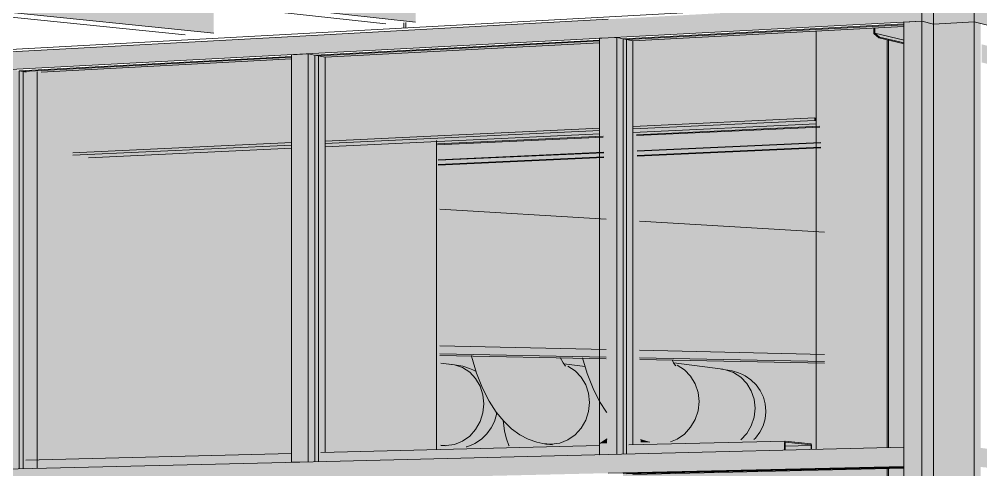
# Model space of a CAD drawing. Header units: inches. Extents: x 30681 to 92461, y -36095 to 66.
# Drawn here: x 30681.908 to 30682.0549, y 60.0517 to 60.1205 of the extents above; entities that cross this region are included whole.
import ezdxf

# ---------------------------------------------------------------- set-up
doc = ezdxf.new("R2010")
doc.units = ezdxf.units.IN
doc.header["$MEASUREMENT"] = 0
for name, color, linetype, lineweight in [('A-GLAZ-CURT', 52, 'Continuous', 9), ('A-GLAZ-CWMG', 51, 'Continuous', 9), ('A-WALL-PATT', 111, 'Continuous', 13), ('I-WALL', 2, 'Continuous', 13), ('L-SITE-WALL', 31, 'Continuous', 13), ('M-HVAC-DUCT', 70, 'Continuous', 9), ('S-BEAM', 12, 'Continuous', 9), ('S-COLS', 52, 'Continuous', 9)]:
    doc.layers.add(name, color=color, linetype=linetype, lineweight=lineweight)

# ---------------------------------------------------------------- blocks, each defined once
blk = doc.blocks.new('FP_3-Entrance - Clinic')
at = {"layer": 'A-WALL-PATT', "lineweight": 9}
for p, q in [((30681.96672, 60.1192), (30681.96672, 60.12)), ((30681.96704, 60.11922), (30681.96704, 60.12001))]:
    blk.add_line(p, q, dxfattribs=at)

msp = doc.modelspace()

# ---------------------------------------------------------------- hatches: boundary and pattern name
at = {"layer": 'A-GLAZ-CURT', "transparency": 33554458}
for points in [[(30682.00022, 60.0541), (30682.0431, 60.05515), (30682.0431, 60.11982), (30682.00022, 60.11755), (30682.00022, 60.05516)], [(30681.95311, 60.05295), (30681.99662, 60.05401), (30681.99662, 60.11736), (30681.95311, 60.11505), (30681.95311, 60.05406)], [(30681.90795, 60.05185), (30681.94955, 60.0529), (30681.94955, 60.11486), (30681.90795, 60.11265), (30681.90795, 60.052)], [(30682.0431, 59.91601), (30682.0431, 60.05213), (30682.00022, 60.05114), (30682.00022, 59.91761), (30682.03122, 59.91646)]]:
    msp.add_hatch(color=256, dxfattribs=at).paths.add_polyline_path(points, flags=0)
at = {"layer": 'A-GLAZ-CWMG'}
for points in [[(30681.99795, 60.11769), (30682.04586, 60.12024), (30682.04586, 60.12314), (30681.99795, 60.12053)], [(30682.04762, 60.1198), (30682.04762, 60.1227), (30682.04586, 60.12314), (30682.04586, 60.12024), (30682.04629, 60.12013)], [(30682.04762, 60.1198), (30682.05387, 60.12014), (30682.05387, 60.12303), (30682.04762, 60.1227), (30682.04762, 60.12015)], [(30682.07075, 60.11587), (30682.07075, 60.11867), (30682.05387, 60.12303), (30682.05387, 60.12013), (30682.07028, 60.11599)], [(30681.95082, 60.11518), (30681.99795, 60.11769), (30681.99795, 60.12053), (30681.95082, 60.11797), (30681.95082, 60.11697)], [(30682.04309, 60.0537), (30682.04586, 60.05376), (30682.04586, 60.12024), (30682.04309, 60.12009), (30682.04309, 60.05845)], [(30682.04762, 60.05357), (30682.04762, 60.1198), (30682.04586, 60.12024), (30682.04586, 60.05376)], [(30682.04762, 60.05357), (30682.05387, 60.05371), (30682.05387, 60.12013), (30682.04762, 60.1198), (30682.04762, 60.05845)], [(30682.05486, 60.0536), (30682.05486, 60.11988), (30682.05387, 60.12013), (30682.05387, 60.05371)], [(30681.90566, 60.11278), (30681.95082, 60.11518), (30681.95082, 60.11797), (30681.90566, 60.11551)], [(30681.99662, 60.05401), (30681.99928, 60.05408), (30681.99928, 60.11776), (30681.99662, 60.11762), (30681.99662, 60.05522)], [(30681.99928, 60.05408), (30682.00022, 60.0541), (30682.00022, 60.11755), (30681.99928, 60.11776), (30681.99928, 60.05506)], [(30682.00022, 60.0541), (30682.00124, 60.05413), (30682.00125, 60.05539), (30682.00129, 60.05549), (30682.00134, 60.05552), (30682.00171, 60.05553), (30682.00171, 60.11722), (30682.00022, 60.11755), (30682.00022, 60.05506)], [(30681.94955, 60.05286), (30681.9521, 60.05292), (30681.9521, 60.11525), (30681.94955, 60.11511), (30681.94955, 60.05524)], [(30681.9521, 60.05292), (30681.95311, 60.05295), (30681.95311, 60.11505), (30681.9521, 60.11525), (30681.9521, 60.05312)], [(30681.95311, 60.05295), (30681.95418, 60.05298), (30681.9542, 60.05422), (30681.95424, 60.05431), (30681.95429, 60.05434), (30681.95469, 60.05435), (30681.95469, 60.11473), (30681.95311, 60.11505), (30681.95311, 60.05368)], [(30681.90689, 60.05182), (30681.90795, 60.05185), (30681.90795, 60.11265), (30681.90689, 60.11285), (30681.90689, 60.052)], [(30681.90795, 60.05185), (30681.90901, 60.05188), (30681.90901, 60.05201), (30681.90897, 60.05201), (30681.90901, 60.05234), (30681.90901, 60.11246), (30681.90795, 60.11265), (30681.90795, 60.05198)], [(30681.99795, 60.0512), (30682.04309, 60.05224), (30682.04309, 60.05515), (30681.99795, 60.05404), (30681.99795, 60.05197)], [(30682.07075, 60.05041), (30682.07075, 60.05321), (30682.05486, 60.05505), (30682.05486, 60.05215), (30682.07028, 60.05046)], [(30681.90566, 60.04906), (30681.95082, 60.05011), (30681.95082, 60.05289), (30681.90566, 60.05179)], [(30681.95082, 60.05011), (30681.99795, 60.0512), (30681.99795, 60.05404), (30681.95082, 60.05289), (30681.95082, 60.05199)], [(30682.04586, 59.91572), (30682.04586, 60.05376), (30682.04309, 60.0537), (30682.04309, 59.91583)], [(30682.04586, 59.91572), (30682.04762, 59.91603), (30682.04762, 60.05357), (30682.04586, 60.05376), (30682.04586, 59.92208)], [(30682.05387, 59.9158), (30682.05387, 60.05371), (30682.04762, 60.05357), (30682.04762, 59.91603), (30682.05161, 59.91588)], [(30682.05387, 59.9158), (30682.05486, 59.91597), (30682.05486, 60.0536), (30682.05387, 60.05371), (30682.05387, 59.92208)]]:
    msp.add_hatch(color=256, dxfattribs=at).paths.add_polyline_path(points, flags=0)
at = {"layer": 'I-WALL'}
msp.add_hatch(color=256, dxfattribs=at).paths.add_polyline_path([(30681.90901, 60.05188), (30681.91069, 60.05192), (30681.91069, 60.11255), (30681.90901, 60.11246), (30681.90901, 60.05201)], flags=0)
h = msp.add_hatch(color=256, dxfattribs=at)
h.paths.add_polyline_path([(30681.91069, 60.05192), (30681.91077, 60.05192), (30681.91078, 60.05313), (30681.91083, 60.05322), (30681.91088, 60.05325), (30681.9497, 60.05428), (30681.9497, 60.10091), (30681.91853, 60.09937), (30681.91616, 60.09976), (30681.91616, 60.10012), (30681.9172, 60.10017), (30681.91728, 60.10077), (30681.91728, 60.112), (30681.9172, 60.11249), (30681.91699, 60.11273), (30681.91685, 60.11275), (30681.9113, 60.11244), (30681.91069, 60.11255), (30681.91069, 60.052)], flags=0)
h.paths.add_polyline_path([(30681.95485, 60.05442), (30681.97169, 60.05486), (30681.97169, 60.102), (30681.95485, 60.10116), (30681.95485, 60.0555)], flags=0)
h = msp.add_hatch(color=256, dxfattribs=at)
h.paths.add_polyline_path([(30682.00294, 60.04784), (30682.03111, 60.04844), (30682.03111, 60.052), (30682.03025, 60.05198), (30682.03014, 60.05173), (30682.00294, 60.0511), (30682.00294, 60.04987)], flags=0)
h.paths.add_polyline_path([(30682.12464, 60.04796), (30682.12464, 60.07811), (30682.11776, 60.07817), (30682.11776, 60.05684), (30682.11855, 60.05571), (30682.11934, 60.05401), (30682.11982, 60.05219), (30682.11999, 60.05031), (30682.11985, 60.04854), (30682.12415, 60.04802)], flags=0)
h.paths.add_polyline_path([(30682.05733, 60.04901), (30682.06577, 60.04919), (30682.06577, 60.0495), (30682.05734, 60.05041), (30682.05733, 60.04905)], flags=0)
h.paths.add_polyline_path([(30682.06577, 60.05504), (30682.06577, 60.05663), (30682.05733, 60.05768), (30682.05736, 60.05606), (30682.06318, 60.05536)], flags=0)
h.paths.add_polyline_path([(30682.03037, 60.05584), (30682.03039, 60.05584), (30682.03037, 60.05585)], flags=0)
h.paths.add_polyline_path([(30682.03043, 60.05519), (30682.03111, 60.05521), (30682.03111, 60.06804), (30682.00778, 60.06854), (30682.00809, 60.06804), (30682.01616, 60.06696), (30682.01713, 60.06676), (30682.01849, 60.06629), (30682.01943, 60.06574), (30682.02028, 60.065), (30682.02127, 60.06367), (30682.02172, 60.0625), (30682.02191, 60.06197), (30682.02208, 60.06067), (30682.02186, 60.05913), (30682.02127, 60.05767), (30682.02028, 60.05635), (30682.0264, 60.0565), (30682.03037, 60.05602), (30682.03038, 60.05601), (30682.03043, 60.05578), (30682.03043, 60.05526)], flags=0)
h.paths.add_polyline_path([(30682.02633, 60.05634), (30682.02634, 60.05634), (30682.02633, 60.05634)], flags=0)
h.paths.add_polyline_path([(30682.02636, 60.05634), (30682.02638, 60.05634), (30682.02636, 60.05634)], flags=0)
h.paths.add_polyline_path([(30682.11139, 60.06072), (30682.11139, 60.07822), (30682.1038, 60.07829), (30682.1038, 60.06186), (30682.11116, 60.06078)], flags=0)
h.paths.add_polyline_path([(30682.09723, 60.06283), (30682.09723, 60.07835), (30682.08886, 60.07842), (30682.08886, 60.07416), (30682.08985, 60.07347), (30682.09159, 60.07155), (30682.0917, 60.07137), (30682.09269, 60.0694), (30682.09322, 60.06786), (30682.09345, 60.0654), (30682.09325, 60.06385), (30682.0932, 60.06342), (30682.09572, 60.06305)], flags=0)
h.paths.add_polyline_path([(30681.97788, 60.06673), (30681.97743, 60.06809), (30681.97715, 60.0692), (30681.97244, 60.0693), (30681.97244, 60.06803), (30681.97466, 60.06775), (30681.9758, 60.06756), (30681.97744, 60.06697), (30681.97785, 60.06675)], flags=0)
h.paths.add_polyline_path([(30681.99449, 60.06751), (30681.99414, 60.06869), (30681.99411, 60.06883), (30681.99068, 60.06891), (30681.99099, 60.06834), (30681.99128, 60.06792), (30681.99448, 60.06751)], flags=0)
at = {"layer": 'M-HVAC-DUCT'}
for points in [[(30681.98925, 60.05561), (30681.98808, 60.05591), (30681.98692, 60.05657), (30681.98579, 60.05759), (30681.98466, 60.05904), (30681.98369, 60.06064), (30681.98275, 60.06263), (30681.9819, 60.06489), (30681.98115, 60.06738), (30681.98076, 60.06907), (30681.97705, 60.06916), (30681.97734, 60.06805), (30681.97808, 60.06581), (30681.97896, 60.06376), (30681.97986, 60.06203), (30681.98101, 60.0603), (30681.98188, 60.05922), (30681.98332, 60.0579), (30681.98377, 60.05757), (30681.98486, 60.05683), (30681.98603, 60.0563), (30681.98796, 60.05573), (30681.98903, 60.05563)], [(30681.98925, 60.05561), (30681.99055, 60.0558), (30681.99178, 60.05629), (30681.99288, 60.05706), (30681.99381, 60.05808), (30681.9945, 60.05928), (30681.99493, 60.06061), (30681.99508, 60.06201), (30681.99405, 60.06232), (30681.99304, 60.06301), (30681.99207, 60.06407), (30681.99115, 60.06547), (30681.99032, 60.06719), (30681.98969, 60.06889), (30681.98076, 60.06907), (30681.98115, 60.06738), (30681.9819, 60.06489), (30681.98275, 60.06263), (30681.98369, 60.06064), (30681.9848, 60.05884), (30681.98579, 60.05759), (30681.98692, 60.05657), (30681.98808, 60.05591), (30681.98903, 60.05566)], [(30681.97896, 60.0618), (30681.97881, 60.06318), (30681.97838, 60.06449), (30681.97769, 60.06565), (30681.97678, 60.06661), (30681.97569, 60.06732), (30681.97447, 60.06774), (30681.97236, 60.068), (30681.97235, 60.06254), (30681.97612, 60.06212)], [(30681.98014, 60.06162), (30681.97976, 60.06223), (30681.97889, 60.06395), (30681.97798, 60.06616), (30681.97777, 60.06672), (30681.97726, 60.06701), (30681.97573, 60.06752), (30681.97447, 60.06774), (30681.97569, 60.06732), (30681.97678, 60.06661), (30681.97769, 60.06565), (30681.97838, 60.06449), (30681.97881, 60.06318), (30681.97896, 60.0618), (30681.98008, 60.06164)], [(30681.99508, 60.06201), (30681.9949, 60.06351), (30681.9945, 60.06471), (30681.99381, 60.06587), (30681.99288, 60.06684), (30681.99173, 60.06756), (30681.99135, 60.0677), (30681.99111, 60.068), (30681.99069, 60.06869), (30681.99059, 60.06887), (30681.98969, 60.06889), (30681.99034, 60.06714), (30681.99121, 60.06538), (30681.99207, 60.06407), (30681.99304, 60.06301), (30681.99405, 60.06232), (30681.99473, 60.06212)], [(30681.99687, 60.0618), (30681.99662, 60.06221), (30681.99568, 60.06408), (30681.99478, 60.06633), (30681.99442, 60.06748), (30681.99123, 60.06785), (30681.99141, 60.06768), (30681.99183, 60.06751), (30681.99288, 60.06684), (30681.99381, 60.06587), (30681.9945, 60.06471), (30681.99493, 60.0634), (30681.99508, 60.06201), (30681.99681, 60.06181)], [(30682.00512, 60.05594), (30682.00746, 60.056), (30682.00859, 60.05648), (30682.0096, 60.05718), (30682.01053, 60.0582), (30682.01124, 60.05941), (30682.01167, 60.06074), (30682.01182, 60.06214), (30682.01081, 60.06246), (30682.00984, 60.06314), (30682.0089, 60.0642), (30682.00801, 60.06561), (30682.00714, 60.06748), (30682.00677, 60.06852), (30682.00283, 60.06861), (30682.00285, 60.05746), (30682.00367, 60.05669), (30682.0048, 60.05603)], [(30682.02037, 60.06112), (30682.02022, 60.06248), (30682.01979, 60.06377), (30682.0191, 60.06492), (30682.01818, 60.06587), (30682.01708, 60.06657), (30682.01585, 60.06699), (30682.00803, 60.06799), (30682.00817, 60.06781), (30682.0086, 60.06761), (30682.0096, 60.06698), (30682.01053, 60.06601), (30682.01124, 60.06484), (30682.01167, 60.06353), (30682.01182, 60.06214), (30682.01955, 60.06121)], [(30682.02204, 60.06069), (30682.02182, 60.06213), (30682.02117, 60.06376), (30682.02018, 60.06505), (30682.01938, 60.06573), (30682.01844, 60.06627), (30682.01697, 60.06678), (30682.01585, 60.06699), (30682.01708, 60.06657), (30682.01818, 60.06587), (30682.0191, 60.06492), (30682.01979, 60.06377), (30682.02022, 60.06248), (30682.02037, 60.06112), (30682.02129, 60.06098), (30682.02185, 60.06084)], [(30681.97319, 60.05542), (30681.97447, 60.0556), (30681.97569, 60.0561), (30681.97678, 60.05687), (30681.97769, 60.05788), (30681.97838, 60.05908), (30681.97881, 60.06041), (30681.97896, 60.0618), (30681.97235, 60.06254), (30681.97236, 60.0555)], [(30681.9746, 60.05517), (30681.97617, 60.05521), (30681.97689, 60.05543), (30681.97793, 60.05599), (30681.97853, 60.05638), (30681.97924, 60.05702), (30681.98022, 60.05839), (30681.98077, 60.05979), (30681.98085, 60.06057), (30681.98014, 60.06162), (30681.97987, 60.06167), (30681.97896, 60.0618), (30681.97881, 60.06041), (30681.97838, 60.05908), (30681.97769, 60.05788), (30681.97678, 60.05687), (30681.97569, 60.0561), (30681.97447, 60.0556), (30681.97319, 60.05542), (30681.97407, 60.05531), (30681.97458, 60.05519)], [(30681.98976, 60.05555), (30681.99665, 60.05573), (30681.99675, 60.05577), (30681.99775, 60.05648), (30681.99775, 60.06047), (30681.99687, 60.0618), (30681.99508, 60.06201), (30681.99493, 60.06061), (30681.9945, 60.05928), (30681.99381, 60.05808), (30681.99288, 60.05706), (30681.99178, 60.05629), (30681.99055, 60.0558), (30681.98925, 60.05561), (30681.98951, 60.05558)], [(30682.00746, 60.056), (30682.01822, 60.05628), (30682.0191, 60.05724), (30682.01979, 60.05843), (30682.02022, 60.05974), (30682.02037, 60.06112), (30682.01182, 60.06212), (30682.01167, 60.06074), (30682.01124, 60.05941), (30682.01053, 60.0582), (30682.0096, 60.05718), (30682.00848, 60.05641), (30682.00801, 60.05622)], [(30681.98084, 60.06024), (30681.98111, 60.06025), (30681.98087, 60.06054), (30681.98084, 60.06025)], [(30682.01822, 60.05628), (30682.02025, 60.05636), (30682.02035, 60.05649), (30682.02129, 60.05775), (30682.02183, 60.05914), (30682.02204, 60.06069), (30682.02185, 60.06084), (30682.02129, 60.06098), (30682.02037, 60.06112), (30682.02022, 60.05974), (30682.01979, 60.05843), (30682.0191, 60.05724), (30682.01826, 60.05633)], [(30681.9828, 60.05539), (30681.98953, 60.05558), (30681.9879, 60.05576), (30681.98607, 60.05631), (30681.9848, 60.05691), (30681.98335, 60.05791), (30681.98192, 60.05923), (30681.98196, 60.05876), (30681.98212, 60.05758), (30681.9824, 60.05642), (30681.98278, 60.05542)], [(30681.99665, 60.05573), (30681.99776, 60.05576), (30681.99773, 60.05645), (30681.99675, 60.05577)], [(30682.0029, 60.0559), (30682.00442, 60.05594), (30682.0029, 60.05637), (30682.0029, 60.05603)], [(30681.97238, 60.05512), (30681.97458, 60.05519), (30681.97407, 60.05531), (30681.97237, 60.05549), (30681.97238, 60.05514)], [(30681.98968, 60.05555), (30681.98976, 60.05555), (30681.98941, 60.05558)]]:
    msp.add_hatch(color=256, dxfattribs=at).paths.add_polyline_path(points, flags=0)
h = msp.add_hatch(color=256, dxfattribs=at)
h.paths.add_polyline_path([(30682.00438, 60.05592), (30682.00512, 60.05594), (30682.0048, 60.05603), (30682.00367, 60.05669), (30682.00285, 60.05746), (30682.00285, 60.05638), (30682.00339, 60.05622)], flags=0)
h.paths.add_polyline_path([(30681.99773, 60.06046), (30681.99772, 60.06871), (30681.99402, 60.06879), (30681.99416, 60.0682), (30681.99489, 60.06595), (30681.99574, 60.06389), (30681.99666, 60.06211)], flags=0)
h = msp.add_hatch(color=256, dxfattribs=at)
h.paths.add_polyline_path([(30682.01182, 60.06214), (30682.01167, 60.06353), (30682.01124, 60.06484), (30682.01053, 60.06601), (30682.0096, 60.06698), (30682.00843, 60.06771), (30682.00816, 60.06781), (30682.00799, 60.06802), (30682.00767, 60.06851), (30682.00677, 60.06852), (30682.00721, 60.0673), (30682.00801, 60.06561), (30682.0089, 60.0642), (30682.00984, 60.06314), (30682.01082, 60.06245), (30682.01167, 60.06219)], flags=0)
h.paths.add_polyline_path([(30682.00855, 60.06597), (30682.00855, 60.06597), (30682.00855, 60.06597)], flags=0)
h = msp.add_hatch(color=256, dxfattribs=at)
h.paths.add_polyline_path([(30681.52366, 60.04382), (30681.54525, 60.04439), (30681.54526, 60.04513), (30681.52366, 60.04457), (30681.52366, 60.04384)], flags=0)
h.paths.add_polyline_path([(30681.97619, 60.05522), (30681.9828, 60.05539), (30681.98271, 60.05559), (30681.9824, 60.05642), (30681.98212, 60.0576), (30681.98188, 60.05929), (30681.98111, 60.06025), (30681.98084, 60.06024), (30681.98076, 60.05973), (30681.98025, 60.0584), (30681.97916, 60.05694), (30681.97844, 60.05632), (30681.97767, 60.05582), (30681.97691, 60.05544), (30681.97631, 60.05526)], flags=0)
at = {"layer": 'S-BEAM'}
for points in [[(30681.9685, 60.12009), (30681.9685, 60.12493), (30681.94552, 60.12767), (30681.94543, 60.13325), (30681.92775, 60.13552), (30681.91636, 60.13475), (30681.91652, 60.12584), (30681.96198, 60.12082)], [(30681.93768, 60.1184), (30681.93768, 60.12283), (30681.91177, 60.12567), (30681.91167, 60.13153), (30681.89535, 60.13347), (30681.88353, 60.13268), (30681.8837, 60.1239), (30681.92957, 60.11923)], [(30682.03931, 60.11769), (30682.03941, 60.11782), (30682.03867, 60.11842), (30682.03867, 60.11918), (30682.03853, 60.11917), (30682.03853, 60.11834)], [(30682.0297, 60.10503), (30682.0297, 60.10541), (30682.02953, 60.10545), (30682.02953, 60.10507)], [(30682.02498, 60.05531), (30682.02897, 60.05541), (30682.02893, 60.05552), (30682.02498, 60.0554), (30682.02498, 60.05531)], [(30682.02498, 60.05472), (30682.02897, 60.05481), (30682.02895, 60.05541), (30682.02498, 60.05531), (30682.02498, 60.05506)]]:
    msp.add_hatch(color=256, dxfattribs=at).paths.add_polyline_path(points, flags=0)
h = msp.add_hatch(color=256, dxfattribs=at)
h.paths.add_polyline_path([(30682.1359, 60.09499), (30682.1359, 60.09682), (30682.1296, 60.09837), (30682.1296, 60.0965)], flags=0)
h.paths.add_polyline_path([(30682.1234, 60.098), (30682.1234, 60.0999), (30682.11647, 60.1016), (30682.11647, 60.09967), (30682.1229, 60.09812)], flags=0)
h.paths.add_polyline_path([(30682.11007, 60.10121), (30682.11007, 60.10317), (30682.10245, 60.10504), (30682.10245, 60.10305), (30682.10977, 60.10128)], flags=0)
h.paths.add_polyline_path([(30682.09585, 60.10464), (30682.09585, 60.10666), (30682.08745, 60.10873), (30682.08745, 60.10666), (30682.09228, 60.1055)], flags=0)
h.paths.add_polyline_path([(30682.08063, 60.10831), (30682.08063, 60.1104), (30682.07136, 60.11268), (30682.07136, 60.11054), (30682.07917, 60.10866)], flags=0)
h.paths.add_polyline_path([(30682.0643, 60.11225), (30682.0643, 60.11442), (30682.05501, 60.1167), (30682.05501, 60.11449), (30682.0617, 60.11287)], flags=0)
h.paths.add_polyline_path([(30682.04316, 60.11734), (30682.04316, 60.11944), (30682.03867, 60.11918), (30682.03867, 60.11842), (30682.04174, 60.11769)], flags=0)
h = msp.add_hatch(color=256, dxfattribs=at)
h.paths.add_polyline_path([(30681.52516, 60.09135), (30681.54666, 60.09248), (30681.54667, 60.09315), (30681.52516, 60.09198), (30681.52516, 60.09136)], flags=0)
h.paths.add_polyline_path([(30681.75712, 60.10353), (30681.77973, 60.10472), (30681.77973, 60.10547), (30681.75712, 60.10428), (30681.75712, 60.10362)], flags=0)
h.paths.add_polyline_path([(30681.78499, 60.10499), (30681.81965, 60.10683), (30681.81965, 60.10758), (30681.78499, 60.10575), (30681.78499, 60.10506)], flags=0)
h.paths.add_polyline_path([(30681.82488, 60.10709), (30681.86119, 60.109), (30681.86119, 60.10978), (30681.82488, 60.10786), (30681.82488, 60.1071)], flags=0)
h.paths.add_polyline_path([(30681.8664, 60.10927), (30681.90446, 60.11127), (30681.90446, 60.11207), (30681.86639, 60.11005), (30681.8664, 60.10943)], flags=0)
h.paths.add_polyline_path([(30681.91728, 60.11194), (30681.94958, 60.11364), (30681.94958, 60.11445), (30681.91698, 60.11271), (30681.91707, 60.11263), (30681.91716, 60.11252), (30681.91723, 60.11231), (30681.91727, 60.11207)], flags=0)
h.paths.add_polyline_path([(30681.95471, 60.11391), (30681.99666, 60.11611), (30681.99666, 60.11694), (30681.95471, 60.11473), (30681.95471, 60.11399)], flags=0)
h.paths.add_polyline_path([(30682.00174, 60.11637), (30682.02971, 60.11784), (30682.02971, 60.11869), (30682.00174, 60.11721), (30682.00174, 60.11641)], flags=0)
h = msp.add_hatch(color=256, dxfattribs=at)
h.paths.add_polyline_path([(30681.52516, 60.08216), (30681.54666, 60.08318), (30681.54666, 60.09248), (30681.52516, 60.09135), (30681.52516, 60.08319)], flags=0)
h.paths.add_polyline_path([(30681.75712, 60.09311), (30681.77973, 60.09418), (30681.77973, 60.10472), (30681.75712, 60.10353), (30681.75712, 60.09333)], flags=0)
h.paths.add_polyline_path([(30681.78499, 60.09442), (30681.81965, 60.09606), (30681.81965, 60.10681), (30681.78499, 60.10499), (30681.78499, 60.0976)], flags=0)
h.paths.add_polyline_path([(30681.82488, 60.09631), (30681.86119, 60.09802), (30681.86119, 60.109), (30681.82488, 60.10709), (30681.82488, 60.09714)], flags=0)
h.paths.add_polyline_path([(30681.8664, 60.09827), (30681.90446, 60.10007), (30681.90446, 60.11127), (30681.8664, 60.10927), (30681.8664, 60.1008)], flags=0)
h.paths.add_polyline_path([(30681.91728, 60.10067), (30681.94958, 60.1022), (30681.94958, 60.11364), (30681.91728, 60.11194), (30681.91728, 60.10077)], flags=0)
h.paths.add_polyline_path([(30681.95471, 60.10244), (30681.99666, 60.10442), (30681.99666, 60.11611), (30681.95471, 60.11391), (30681.95471, 60.10399)], flags=0)
h.paths.add_polyline_path([(30682.00174, 60.10466), (30682.02971, 60.10598), (30682.02971, 60.11784), (30682.00174, 60.11637), (30682.00174, 60.10533)], flags=0)
h = msp.add_hatch(color=256, dxfattribs=at)
h.paths.add_polyline_path([(30682.13589, 60.09464), (30682.1359, 60.09499), (30682.1296, 60.0965), (30682.1296, 60.09615)], flags=0)
h.paths.add_polyline_path([(30682.12339, 60.09764), (30682.1234, 60.098), (30682.11647, 60.09967), (30682.11647, 60.09931), (30682.12327, 60.09767)], flags=0)
h.paths.add_polyline_path([(30682.11007, 60.10084), (30682.11007, 60.10121), (30682.10245, 60.10305), (30682.10245, 60.10267), (30682.10989, 60.10089)], flags=0)
h.paths.add_polyline_path([(30682.09584, 60.10426), (30682.09585, 60.10464), (30682.08745, 60.10666), (30682.08745, 60.10628), (30682.09227, 60.10512)], flags=0)
h.paths.add_polyline_path([(30682.08062, 60.10792), (30682.08063, 60.10831), (30682.07136, 60.11053), (30682.07135, 60.11014), (30682.07916, 60.10827)], flags=0)
h.paths.add_polyline_path([(30682.06429, 60.11184), (30682.0643, 60.11225), (30682.05501, 60.11449), (30682.055, 60.11407), (30682.0617, 60.11246)], flags=0)
h.paths.add_polyline_path([(30682.04315, 60.11692), (30682.04316, 60.11734), (30682.03867, 60.11842), (30682.03941, 60.11782), (30682.04311, 60.11693)], flags=0)
h = msp.add_hatch(color=256, dxfattribs=at)
h.paths.add_polyline_path([(30682.13589, 60.09452), (30682.13589, 60.09464), (30682.1296, 60.09615), (30682.1296, 60.09603)], flags=0)
h.paths.add_polyline_path([(30682.12339, 60.09752), (30682.12339, 60.09764), (30682.11647, 60.09931), (30682.11647, 60.09918), (30682.12277, 60.09767)], flags=0)
h.paths.add_polyline_path([(30682.11007, 60.10072), (30682.11007, 60.10084), (30682.10245, 60.10267), (30682.10245, 60.10255), (30682.10977, 60.10079)], flags=0)
h.paths.add_polyline_path([(30682.09584, 60.10413), (30682.09584, 60.10426), (30682.08745, 60.10628), (30682.08745, 60.10614), (30682.09227, 60.10499)], flags=0)
h.paths.add_polyline_path([(30682.08062, 60.10778), (30682.08062, 60.10792), (30682.07135, 60.11014), (30682.07135, 60.11), (30682.07916, 60.10813)], flags=0)
h.paths.add_polyline_path([(30682.0643, 60.1117), (30682.06429, 60.11184), (30682.055, 60.11407), (30682.055, 60.11393), (30682.0617, 60.11232)], flags=0)
h.paths.add_polyline_path([(30682.04315, 60.11677), (30682.04315, 60.11692), (30682.03941, 60.11782), (30682.03931, 60.11769), (30682.0425, 60.11693)], flags=0)
h = msp.add_hatch(color=256, dxfattribs=at)
h.paths.add_polyline_path([(30681.52516, 60.08175), (30681.54666, 60.08279), (30681.54666, 60.08317), (30681.52516, 60.08216), (30681.52516, 60.08177)], flags=0)
h.paths.add_polyline_path([(30681.75712, 60.09265), (30681.77973, 60.09372), (30681.77973, 60.09418), (30681.75712, 60.09311), (30681.75712, 60.09268)], flags=0)
h.paths.add_polyline_path([(30681.78499, 60.09396), (30681.81965, 60.09559), (30681.81965, 60.09606), (30681.78499, 60.09442), (30681.78499, 60.09397)], flags=0)
h.paths.add_polyline_path([(30681.82488, 60.09584), (30681.86119, 60.09755), (30681.86119, 60.09802), (30681.82488, 60.09629), (30681.82488, 60.09589)], flags=0)
h.paths.add_polyline_path([(30681.8664, 60.09779), (30681.90446, 60.09958), (30681.90446, 60.10007), (30681.8664, 60.09825), (30681.8664, 60.09779)], flags=0)
h.paths.add_polyline_path([(30681.91719, 60.10017), (30681.94958, 60.1017), (30681.94958, 60.1022), (30681.91728, 60.10067), (30681.91719, 60.10019)], flags=0)
h.paths.add_polyline_path([(30681.95471, 60.10194), (30681.99666, 60.10392), (30681.99666, 60.10442), (30681.95471, 60.10244), (30681.95471, 60.10198)], flags=0)
h.paths.add_polyline_path([(30682.00174, 60.10415), (30682.02956, 60.10545), (30682.02971, 60.10542), (30682.02971, 60.10598), (30682.00174, 60.10466), (30682.00174, 60.10416)], flags=0)
h = msp.add_hatch(color=256, dxfattribs=at)
h.paths.add_polyline_path([(30681.52517, 60.08145), (30681.54667, 60.08246), (30681.54667, 60.08276), (30681.52517, 60.08175), (30681.52517, 60.08147)], flags=0)
h.paths.add_polyline_path([(30681.75712, 60.09231), (30681.77973, 60.09337), (30681.77973, 60.09371), (30681.75712, 60.09265)], flags=0)
h.paths.add_polyline_path([(30681.78499, 60.09362), (30681.81965, 60.09524), (30681.81965, 60.09559), (30681.78499, 60.09396)], flags=0)
h.paths.add_polyline_path([(30681.82488, 60.09549), (30681.86119, 60.09719), (30681.86119, 60.09754), (30681.82488, 60.09583)], flags=0)
h.paths.add_polyline_path([(30681.86639, 60.09743), (30681.90446, 60.09921), (30681.90446, 60.09957), (30681.86639, 60.09778), (30681.86639, 60.09755)], flags=0)
h.paths.add_polyline_path([(30681.91616, 60.09976), (30681.94958, 60.10132), (30681.94958, 60.10169), (30681.91616, 60.10012)], flags=0)
h.paths.add_polyline_path([(30681.95471, 60.10156), (30681.99666, 60.10353), (30681.99666, 60.10391), (30681.95471, 60.10193)], flags=0)
h.paths.add_polyline_path([(30682.00173, 60.10377), (30682.02953, 60.10507), (30682.02953, 60.10545), (30682.00173, 60.10414), (30682.00173, 60.10396)], flags=0)
h = msp.add_hatch(color=256, dxfattribs=at)
h.paths.add_polyline_path([(30681.53152, 60.08105), (30681.54605, 60.08173), (30681.54605, 60.08223), (30681.53153, 60.08155), (30681.53142, 60.08121)], flags=0)
h.paths.add_polyline_path([(30681.97187, 60.10149), (30681.99715, 60.10266), (30681.99715, 60.1033), (30681.97187, 60.10212)], flags=0)
h.paths.add_polyline_path([(30682.00224, 60.1029), (30682.03029, 60.1042), (30682.03029, 60.10485), (30682.00224, 60.10354)], flags=0)
h = msp.add_hatch(color=256, dxfattribs=at)
h.paths.add_polyline_path([(30681.97196, 60.099), (30681.99726, 60.10015), (30681.99726, 60.10022), (30681.97196, 60.09907)], flags=0)
h.paths.add_polyline_path([(30682.00235, 60.10038), (30682.03043, 60.10165), (30682.03043, 60.10172), (30682.00235, 60.10045)], flags=0)
h = msp.add_hatch(color=256, dxfattribs=at)
h.paths.add_polyline_path([(30681.97196, 60.09837), (30681.99726, 60.09951), (30681.99726, 60.10015), (30681.97196, 60.099)], flags=0)
h.paths.add_polyline_path([(30682.00235, 60.09974), (30682.03043, 60.101), (30682.03043, 60.10165), (30682.00235, 60.10038)], flags=0)
h = msp.add_hatch(color=256, dxfattribs=at)
h.paths.add_polyline_path([(30681.97197, 60.09907), (30681.99726, 60.10022), (30681.99726, 60.10054), (30681.97197, 60.09939)], flags=0)
h.paths.add_polyline_path([(30682.00236, 60.10045), (30682.03043, 60.10172), (30682.03043, 60.10205), (30682.00236, 60.10077)], flags=0)
h = msp.add_hatch(color=256, dxfattribs=at)
h.paths.add_polyline_path([(30682.03099, 60.088), (30682.03099, 60.08837), (30682.00274, 60.09008), (30682.00274, 60.0897), (30682.02383, 60.08844)], flags=0)
h.paths.add_polyline_path([(30681.99761, 60.09001), (30681.99761, 60.0904), (30681.97219, 60.09194), (30681.97219, 60.09154), (30681.99491, 60.09017)], flags=0)
h = msp.add_hatch(color=256, dxfattribs=at)
h.paths.add_polyline_path([(30682.031, 60.0871), (30682.031, 60.08787), (30682.00274, 60.08956), (30682.00274, 60.08874), (30682.02384, 60.08751)], flags=0)
h.paths.add_polyline_path([(30681.99762, 60.08904), (30681.99762, 60.08987), (30681.97219, 60.09136), (30681.97219, 60.09052), (30681.99282, 60.08932)], flags=0)
h = msp.add_hatch(color=256, dxfattribs=at)
h.paths.add_polyline_path([(30682.031, 60.06993), (30682.031, 60.0871), (30682.00274, 60.08874), (30682.00274, 60.07061), (30682.02384, 60.07011)], flags=0)
h.paths.add_polyline_path([(30681.99762, 60.07073), (30681.99762, 60.08904), (30681.97219, 60.09052), (30681.97219, 60.07134), (30681.99325, 60.07084)], flags=0)
h = msp.add_hatch(color=256, dxfattribs=at)
h.paths.add_polyline_path([(30682.03099, 60.06824), (30682.03099, 60.06933), (30682.00274, 60.06997), (30682.00274, 60.06882), (30682.02383, 60.06839)], flags=0)
h.paths.add_polyline_path([(30681.99761, 60.06892), (30681.99761, 60.07009), (30681.97219, 60.07066), (30681.97219, 60.06944), (30681.99325, 60.06901)], flags=0)
h.paths.add_polyline_path([(30681.81691, 60.07262), (30681.81691, 60.07418), (30681.78496, 60.07491), (30681.78496, 60.07328), (30681.80604, 60.07285)], flags=0)
h.paths.add_polyline_path([(30681.77971, 60.07339), (30681.77971, 60.07503), (30681.77044, 60.07524), (30681.77044, 60.07358), (30681.77133, 60.07356)], flags=0)
h.paths.add_polyline_path([(30681.76707, 60.07364), (30681.76707, 60.07531), (30681.75753, 60.07553), (30681.75757, 60.07384), (30681.767, 60.07365)], flags=0)
h = msp.add_hatch(color=256, dxfattribs=at)
h.paths.add_polyline_path([(30682.031, 60.06933), (30682.031, 60.06993), (30682.00274, 60.07061), (30682.00274, 60.06997), (30682.02384, 60.0695)], flags=0)
h.paths.add_polyline_path([(30681.99762, 60.07009), (30681.99762, 60.07073), (30681.97219, 60.07134), (30681.97219, 60.07067), (30681.99325, 60.07019)], flags=0)
h = msp.add_hatch(color=256, dxfattribs=at)
h.paths.add_polyline_path([(30681.5245, 60.04337), (30681.54671, 60.04395), (30681.54671, 60.04413), (30681.52457, 60.04355), (30681.52452, 60.04348), (30681.5245, 60.0434)], flags=0)
h.paths.add_polyline_path([(30681.7472, 60.04893), (30681.77974, 60.04975), (30681.77974, 60.04997), (30681.74726, 60.04913), (30681.74721, 60.04904), (30681.7472, 60.04894)], flags=0)
h.paths.add_polyline_path([(30681.78438, 60.04985), (30681.81965, 60.05074), (30681.81965, 60.05097), (30681.78446, 60.05006), (30681.78442, 60.04998), (30681.78438, 60.04997), (30681.78438, 60.04987)], flags=0)
h.paths.add_polyline_path([(30681.8243, 60.05085), (30681.86118, 60.05178), (30681.86118, 60.05201), (30681.82436, 60.05106), (30681.82432, 60.05097), (30681.8243, 60.05086)], flags=0)
h.paths.add_polyline_path([(30681.86583, 60.05189), (30681.90445, 60.05285), (30681.90445, 60.05309), (30681.86589, 60.0521), (30681.86585, 60.05201), (30681.86583, 60.05189)], flags=0)
h.paths.add_polyline_path([(30681.91077, 60.05301), (30681.94956, 60.05398), (30681.94956, 60.05422), (30681.91083, 60.05322), (30681.91078, 60.05313), (30681.91077, 60.05301)], flags=0)
h.paths.add_polyline_path([(30681.95418, 60.05409), (30681.99663, 60.05515), (30681.99663, 60.0554), (30681.95424, 60.05431), (30681.9542, 60.05422), (30681.95419, 60.05409)], flags=0)
h.paths.add_polyline_path([(30682.00124, 60.05526), (30682.0249, 60.05585), (30682.02495, 60.05608), (30682.025, 60.05611), (30682.00129, 60.05549), (30682.00125, 60.05539), (30682.00124, 60.05526)], flags=0)
h = msp.add_hatch(color=256, dxfattribs=at)
h.paths.add_polyline_path([(30681.5245, 60.04248), (30681.54671, 60.04303), (30681.54671, 60.04393), (30681.5245, 60.04337), (30681.5245, 60.04297)], flags=0)
h.paths.add_polyline_path([(30681.7472, 60.04792), (30681.77974, 60.04874), (30681.77974, 60.04974), (30681.7472, 60.04893), (30681.7472, 60.04865)], flags=0)
h.paths.add_polyline_path([(30681.78438, 60.04883), (30681.81965, 60.04972), (30681.81965, 60.05073), (30681.78438, 60.04985), (30681.78438, 60.04962)], flags=0)
h.paths.add_polyline_path([(30681.8243, 60.04981), (30681.86118, 60.05074), (30681.86118, 60.05177), (30681.8243, 60.05085), (30681.8243, 60.05063)], flags=0)
h.paths.add_polyline_path([(30681.86583, 60.05082), (30681.90445, 60.05179), (30681.90445, 60.05285), (30681.86583, 60.05189), (30681.86583, 60.05169)], flags=0)
h.paths.add_polyline_path([(30681.91077, 60.05192), (30681.94956, 60.0529), (30681.94956, 60.05397), (30681.91077, 60.05301), (30681.91077, 60.052)], flags=0)
h.paths.add_polyline_path([(30681.95418, 60.05298), (30681.99663, 60.05402), (30681.99663, 60.05515), (30681.95418, 60.05406), (30681.95418, 60.05393)], flags=0)
h.paths.add_polyline_path([(30682.00124, 60.05413), (30682.0249, 60.05471), (30682.0249, 60.05585), (30682.00124, 60.05526), (30682.00124, 60.05506)], flags=0)
h = msp.add_hatch(color=256, dxfattribs=at)
h.paths.add_polyline_path([(30682.02873, 60.05138), (30682.02881, 60.05163), (30682.02875, 60.05162), (30682.02869, 60.0515)], flags=0)
h.paths.add_polyline_path([(30682.0249, 60.05471), (30682.02496, 60.05471), (30682.02496, 60.05585), (30682.02491, 60.05599), (30682.0249, 60.05585), (30682.0249, 60.05506)], flags=0)
h.paths.add_polyline_path([(30682.02897, 60.05481), (30682.02902, 60.05481), (30682.02901, 60.05553), (30682.02897, 60.05541), (30682.02897, 60.05506)], flags=0)
h.paths.add_polyline_path([(30682.02897, 60.05563), (30682.02893, 60.05567), (30682.02895, 60.0555)], flags=0)
h.paths.add_polyline_path([(30682.02896, 60.05546), (30682.02901, 60.05553), (30682.02897, 60.05563)], flags=0)
h.paths.add_polyline_path([(30682.025, 60.05611), (30682.02495, 60.05608), (30682.02498, 60.05594)], flags=0)
h.paths.add_polyline_path([(30682.02893, 60.05552), (30682.02893, 60.05567), (30682.025, 60.05611), (30682.025, 60.05595)], flags=0)
h.paths.add_polyline_path([(30682.02496, 60.0559), (30682.02495, 60.05608), (30682.02491, 60.05599)], flags=0)
at = {"layer": 'S-COLS'}
h = msp.add_hatch(color=256, dxfattribs=at)
h.paths.add_polyline_path([(30682.04054, 59.91639), (30682.04054, 60.0519), (30682.0297, 60.05165), (30682.0297, 59.91679), (30682.03126, 59.91673)], flags=0)
h.paths.add_polyline_path([(30682.0297, 60.05483), (30682.04054, 60.0551), (30682.04054, 60.1174), (30682.03933, 60.1177), (30682.03854, 60.11835), (30682.03854, 60.11918), (30682.0297, 60.11872), (30682.0297, 60.05506)], flags=0)
h = msp.add_hatch(color=256, dxfattribs=at)
h.paths.add_polyline_path([(30682.04076, 59.91638), (30682.04076, 60.0519), (30682.04054, 60.0519), (30682.04054, 59.91639)], flags=0)
h.paths.add_polyline_path([(30682.04054, 60.0551), (30682.04076, 60.0551), (30682.04076, 60.11735), (30682.04054, 60.1174), (30682.04054, 60.05516)], flags=0)
h = msp.add_hatch(color=256, dxfattribs=at)
h.paths.add_polyline_path([(30682.04317, 59.91628), (30682.04317, 60.05196), (30682.04079, 60.05191), (30682.04079, 59.91637)], flags=0)
h.paths.add_polyline_path([(30682.04079, 60.05511), (30682.04317, 60.05517), (30682.04317, 60.11678), (30682.04079, 60.11736), (30682.04079, 60.05517)], flags=0)

# ---------------------------------------------------------------- linework, layer by layer
at = {"layer": 'A-GLAZ-CURT'}
for p, q in [((30682.0431, 60.11982), (30682.00022, 60.11755)), ((30682.00076, 60.11743), (30682.0431, 60.11967)), ((30682.00022, 60.11755), (30682.00022, 60.0541)), ((30682.00076, 60.11743), (30682.00022, 60.11755)), ((30681.99662, 60.11736), (30681.95311, 60.11505)), ((30681.95368, 60.11493), (30681.99662, 60.11721)), ((30682.00076, 60.05412), (30682.00076, 60.11743)), ((30681.94955, 60.11486), (30681.90795, 60.11265)), ((30681.90856, 60.11254), (30681.94955, 60.11472)), ((30681.95311, 60.11505), (30681.95311, 60.05295)), ((30681.95368, 60.11493), (30681.95311, 60.11505)), ((30681.95368, 60.05297), (30681.95368, 60.11493)), ((30681.90795, 60.11265), (30681.90795, 60.05185)), ((30681.90856, 60.11254), (30681.90795, 60.11265)), ((30681.90856, 60.05186), (30681.90856, 60.11254)), ((30682.0431, 60.05213), (30682.00022, 60.05114)), ((30682.00076, 60.05109), (30682.0431, 60.05206))]:
    msp.add_line(p, q, dxfattribs=at)
at = {"layer": 'A-GLAZ-CWMG'}
for p, q in [((30682.04586, 60.12314), (30682.04586, 60.12024)), ((30682.04762, 60.1227), (30682.04762, 60.1198)), ((30682.05387, 60.12013), (30682.05387, 60.12303)), ((30681.99795, 60.12053), (30681.95082, 60.11797)), ((30681.99795, 60.11769), (30682.04586, 60.12024)), ((30682.00171, 60.11722), (30682.04311, 60.11941)), ((30682.04309, 60.12009), (30682.04586, 60.12024)), ((30682.04309, 60.12009), (30682.04309, 60.0537)), ((30682.04586, 60.12024), (30682.04762, 60.1198)), ((30682.04586, 60.05376), (30682.04586, 60.12024)), ((30682.04586, 60.12024), (30682.04762, 60.1198)), ((30682.04762, 60.1198), (30682.05387, 60.12013)), ((30682.04762, 60.1198), (30682.05387, 60.12013)), ((30682.04762, 60.05357), (30682.04762, 60.1198)), ((30682.05387, 60.12013), (30682.05486, 60.11988)), ((30682.05387, 60.12013), (30682.05387, 60.05371)), ((30682.07075, 60.11587), (30682.05387, 60.12013)), ((30681.95082, 60.11797), (30681.90566, 60.11551)), ((30681.95082, 60.11518), (30681.99795, 60.11769)), ((30681.99662, 60.11762), (30681.99928, 60.11776)), ((30681.99662, 60.11762), (30681.99662, 60.05401)), ((30681.99928, 60.11776), (30682.00022, 60.11755)), ((30681.99928, 60.05408), (30681.99928, 60.11776)), ((30682.00022, 60.11755), (30682.00171, 60.11722)), ((30681.95469, 60.11473), (30681.99663, 60.11695)), ((30682.00171, 60.11722), (30682.00171, 60.05553)), ((30681.90566, 60.11278), (30681.95082, 60.11518)), ((30681.94955, 60.11511), (30681.9521, 60.11525)), ((30681.94955, 60.11511), (30681.94955, 60.05286)), ((30681.9521, 60.11525), (30681.95311, 60.11505)), ((30681.9521, 60.05292), (30681.9521, 60.11525)), ((30681.95311, 60.11505), (30681.95469, 60.11473)), ((30681.95469, 60.11473), (30681.95469, 60.05435)), ((30681.9113, 60.11244), (30681.94956, 60.11446)), ((30681.90795, 60.11265), (30681.90901, 60.11246)), ((30682.04309, 60.05515), (30681.99795, 60.05404)), ((30682.04309, 60.05515), (30682.04309, 60.05224)), ((30681.95082, 60.05289), (30681.90566, 60.05179)), ((30681.9521, 60.05292), (30681.94955, 60.05286)), ((30681.99795, 60.05404), (30681.95082, 60.05289)), ((30681.99928, 60.05408), (30681.99662, 60.05401)), ((30682.04309, 60.0537), (30682.04309, 59.91583)), ((30682.04586, 59.91572), (30682.04586, 60.05376)), ((30682.04762, 59.91603), (30682.04762, 60.05357)), ((30682.05387, 60.05371), (30682.05387, 59.9158)), ((30681.99795, 60.0512), (30682.04309, 60.05224)), ((30682.00171, 60.051), (30682.04311, 60.05195))]:
    msp.add_line(p, q, dxfattribs=at)
at = {"layer": 'I-WALL'}
for p, q in [((30681.91069, 60.11255), (30681.91069, 60.05192)), ((30681.97169, 60.05486), (30681.97169, 60.102))]:
    msp.add_line(p, q, dxfattribs=at)
at = {"layer": 'L-SITE-WALL'}
msp.add_line((30681.7422, 60.10693), (30682.05085, 60.1238), dxfattribs=at)
at = {"layer": 'M-HVAC-DUCT'}
for p, q in [((30681.97236, 60.06801), (30681.974, 60.06781)), ((30681.99118, 60.06791), (30681.99441, 60.0675)), ((30682.00799, 60.06803), (30682.01543, 60.06706)), ((30681.97319, 60.05542), (30681.97236, 60.05546)), ((30681.97236, 60.05546), (30681.97319, 60.05542)), ((30681.97252, 60.05544), (30681.97236, 60.05545)), ((30681.98796, 60.05573), (30681.98925, 60.05561)), ((30681.98925, 60.05561), (30681.98796, 60.05573)), ((30681.98941, 60.05554), (30681.98855, 60.05563))]:
    msp.add_line(p, q, dxfattribs=at)
for points in [[(30681.97703, 60.06916, 0), (30681.97705, 60.06906, 0), (30681.97784, 60.06645, 0), (30681.97875, 60.06416, 0), (30681.97975, 60.06219, 0), (30681.98083, 60.06051, 0), (30681.98197, 60.05912, 0), (30681.98317, 60.05797, 0), (30681.98443, 60.05707, 0), (30681.98572, 60.05638, 0), (30681.98705, 60.05591, 0), (30681.9884, 60.05565, 0), (30681.98855, 60.05563, 0)], [(30681.97373, 60.06784, 0), (30681.97447, 60.06774, 0), (30681.97569, 60.06732, 0), (30681.97678, 60.06661, 0), (30681.97769, 60.06565, 0), (30681.97838, 60.06449, 0), (30681.97881, 60.06318, 0), (30681.97896, 60.0618, 0)], [(30681.97896, 60.0618, 0), (30681.97881, 60.06318, 0), (30681.97838, 60.06449, 0), (30681.97769, 60.06565, 0), (30681.97678, 60.06661, 0), (30681.97569, 60.06732, 0), (30681.97447, 60.06774, 0), (30681.97373, 60.06784, 0)], [(30681.97779, 60.06672, 0), (30681.97775, 60.06675, 0), (30681.97726, 60.067, 0), (30681.97675, 60.06721, 0), (30681.97575, 60.06752, 0), (30681.97445, 60.06775, 0), (30681.974, 60.06781, 0)], [(30681.99061, 60.06887, 0), (30681.99104, 60.06805, 0), (30681.99129, 60.06769, 0), (30681.99141, 60.06752, 0), (30681.99144, 60.06753, 0)], [(30681.994, 60.06879, 0), (30681.99471, 60.06642, 0), (30681.99562, 60.06413, 0), (30681.99662, 60.06216, 0), (30681.99768, 60.0605, 0), (30681.99773, 60.06045, 0)], [(30682.0077, 60.0685, 0), (30682.00794, 60.06805, 0), (30682.00817, 60.06771, 0), (30682.00828, 60.0676, 0)], [(30682.01182, 60.06214, 0), (30682.01167, 60.06353, 0), (30682.01124, 60.06484, 0), (30682.01053, 60.06601, 0), (30682.0096, 60.06698, 0), (30682.00848, 60.06769, 0)], [(30682.00848, 60.06769, 0), (30682.0096, 60.06698, 0), (30682.01053, 60.06601, 0), (30682.01124, 60.06484, 0), (30682.01167, 60.06353, 0), (30682.01182, 60.06214, 0)], [(30681.99508, 60.06201, 0), (30681.99493, 60.0634, 0), (30681.9945, 60.06471, 0), (30681.99381, 60.06587, 0), (30681.99288, 60.06684, 0), (30681.99178, 60.06755, 0)], [(30681.99178, 60.06755, 0), (30681.99288, 60.06684, 0), (30681.99381, 60.06587, 0), (30681.9945, 60.06471, 0), (30681.99493, 60.0634, 0), (30681.99508, 60.06201, 0)], [(30682.01524, 60.06709, 0), (30682.01585, 60.06699, 0), (30682.01708, 60.06657, 0), (30682.01818, 60.06587, 0), (30682.0191, 60.06492, 0), (30682.01979, 60.06377, 0), (30682.02022, 60.06248, 0), (30682.02037, 60.06112, 0)], [(30682.02037, 60.06112, 0), (30682.02022, 60.06248, 0), (30682.01979, 60.06377, 0), (30682.0191, 60.06492, 0), (30682.01818, 60.06587, 0), (30682.01708, 60.06657, 0), (30682.01585, 60.06699, 0), (30682.01524, 60.06709, 0)], [(30682.02204, 60.06069, 0), (30682.02194, 60.06178, 0), (30682.02165, 60.06283, 0), (30682.02117, 60.06381, 0), (30682.02053, 60.0647, 0), (30682.01975, 60.06545, 0), (30682.01885, 60.06606, 0), (30682.01837, 60.0663, 0), (30682.01786, 60.06651, 0), (30682.01686, 60.06681, 0), (30682.01558, 60.06704, 0), (30682.01543, 60.06706, 0)], [(30681.97896, 60.0618, 0), (30681.97881, 60.06041, 0), (30681.97838, 60.05908, 0), (30681.97769, 60.05788, 0), (30681.97678, 60.05687, 0), (30681.97569, 60.0561, 0), (30681.97447, 60.0556, 0), (30681.97319, 60.05542, 0)], [(30681.97319, 60.05542, 0), (30681.97447, 60.0556, 0), (30681.97569, 60.0561, 0), (30681.97678, 60.05687, 0), (30681.97769, 60.05788, 0), (30681.97838, 60.05908, 0), (30681.97881, 60.06041, 0), (30681.97896, 60.0618, 0)], [(30681.98925, 60.05561, 0), (30681.99055, 60.0558, 0), (30681.99178, 60.05629, 0), (30681.99288, 60.05706, 0), (30681.99381, 60.05808, 0), (30681.9945, 60.05928, 0), (30681.99493, 60.06061, 0), (30681.99508, 60.06201, 0)], [(30681.99508, 60.06201, 0), (30681.99493, 60.06061, 0), (30681.9945, 60.05928, 0), (30681.99381, 60.05808, 0), (30681.99288, 60.05706, 0), (30681.99178, 60.05629, 0), (30681.99055, 60.0558, 0), (30681.98925, 60.05561, 0)], [(30682.00747, 60.05598, 0), (30682.00848, 60.05641, 0), (30682.0096, 60.05718, 0), (30682.01053, 60.0582, 0), (30682.01124, 60.05941, 0), (30682.01167, 60.06074, 0), (30682.01182, 60.06214, 0)], [(30682.01182, 60.06214, 0), (30682.01167, 60.06074, 0), (30682.01124, 60.05941, 0), (30682.01053, 60.0582, 0), (30682.0096, 60.05718, 0), (30682.00848, 60.05641, 0), (30682.00747, 60.05598, 0)], [(30681.97624, 60.05521, 0), (30681.97635, 60.05524, 0), (30681.977, 60.05548, 0), (30681.97756, 60.05574, 0), (30681.97857, 60.05641, 0), (30681.9794, 60.0572, 0), (30681.98006, 60.05811, 0), (30681.98055, 60.05911, 0), (30681.98085, 60.06018, 0), (30681.98088, 60.06053, 0)], [(30682.02037, 60.06112, 0), (30682.02022, 60.05974, 0), (30682.01979, 60.05843, 0), (30682.0191, 60.05724, 0), (30682.01822, 60.05628, 0)], [(30682.01822, 60.05628, 0), (30682.0191, 60.05724, 0), (30682.01979, 60.05843, 0), (30682.02022, 60.05974, 0), (30682.02037, 60.06112, 0)], [(30682.02021, 60.05633, 0), (30682.02045, 60.05656, 0), (30682.02112, 60.05745, 0), (30682.02161, 60.05844, 0), (30682.02192, 60.05949, 0), (30682.02204, 60.06058, 0), (30682.02204, 60.06069, 0)], [(30681.98191, 60.05923, 0), (30681.98194, 60.05891, 0), (30681.98212, 60.0576, 0), (30681.9824, 60.05642, 0), (30681.98278, 60.05542, 0), (30681.9828, 60.05538, 0)], [(30681.9828, 60.05538, 0), (30681.98278, 60.05542, 0), (30681.9824, 60.05642, 0), (30681.98212, 60.0576, 0), (30681.98194, 60.05891, 0), (30681.98191, 60.05923, 0)], [(30681.99776, 60.05646, 0), (30681.99675, 60.05577, 0), (30681.99666, 60.05572, 0)], [(30681.99666, 60.05572, 0), (30681.99675, 60.05577, 0), (30681.99776, 60.05646, 0)], [(30682.00285, 60.05634, 0), (30682.00387, 60.056, 0), (30682.00429, 60.05592, 0)], [(30681.97303, 60.05538, 0), (30681.97288, 60.0554, 0), (30681.97251, 60.05544, 0)]]:
    msp.add_polyline3d(points, dxfattribs=at)
at = {"layer": 'S-BEAM'}
for p, q in [((30681.96397, 60.11985), (30681.9117, 60.12556)), ((30681.9685, 60.12009), (30681.91652, 60.12584)), ((30681.93329, 60.11816), (30681.87902, 60.12363)), ((30681.93768, 60.1184), (30681.8837, 60.1239)), ((30682.03853, 60.11917), (30682.03853, 60.11834)), ((30682.03867, 60.11842), (30682.03867, 60.11918)), ((30682.03853, 60.11834), (30682.03931, 60.11769)), ((30682.03941, 60.11782), (30682.03867, 60.11842)), ((30682.04316, 60.11734), (30682.03867, 60.11842)), ((30682.03931, 60.11769), (30682.03941, 60.11782)), ((30682.04315, 60.11677), (30682.03931, 60.11769)), ((30682.04315, 60.11692), (30682.03941, 60.11782)), ((30682.00173, 60.10414), (30682.02953, 60.10545)), ((30682.00173, 60.10377), (30682.02953, 60.10507)), ((30682.00174, 60.10325), (30682.02971, 60.10455)), ((30682.0297, 60.10541), (30682.02953, 60.10545)), ((30682.02953, 60.10545), (30682.02953, 60.10507)), ((30682.02953, 60.10507), (30682.0297, 60.10503)), ((30681.95471, 60.10193), (30681.99666, 60.10391)), ((30681.95471, 60.10156), (30681.99666, 60.10353)), ((30681.95471, 60.10106), (30681.99667, 60.10301)), ((30682.00224, 60.1029), (30682.03029, 60.1042)), ((30682.0303, 60.10407), (30682.00224, 60.10277)), ((30681.91616, 60.10012), (30681.94958, 60.10169)), ((30681.97187, 60.10149), (30681.99715, 60.10266)), ((30681.99715, 60.10253), (30681.97187, 60.10136)), ((30682.00235, 60.10045), (30682.03043, 60.10172)), ((30682.00235, 60.10038), (30682.03043, 60.10165)), ((30681.91616, 60.09976), (30681.94958, 60.10132)), ((30681.91853, 60.09937), (30681.94959, 60.10082)), ((30681.97196, 60.09907), (30681.99726, 60.10022)), ((30681.97196, 60.099), (30681.99726, 60.10015)), ((30682.00235, 60.09974), (30682.03043, 60.101)), ((30682.03043, 60.10089), (30682.00236, 60.09962)), ((30681.97196, 60.09837), (30681.99726, 60.09951)), ((30681.99726, 60.09939), (30681.97197, 60.09826)), ((30681.97219, 60.09154), (30681.99761, 60.09001)), ((30682.00274, 60.0897), (30682.03099, 60.088)), ((30681.97219, 60.07066), (30681.99761, 60.07009)), ((30681.97219, 60.06944), (30681.99761, 60.06892)), ((30681.9722, 60.06919), (30681.99763, 60.06868)), ((30682.00274, 60.06997), (30682.03099, 60.06933)), ((30682.00274, 60.06882), (30682.03099, 60.06824)), ((30682.00275, 60.06858), (30682.03101, 60.06801)), ((30682.0011, 60.05551), (30682.02499, 60.05611)), ((30682.0249, 60.05585), (30682.0249, 60.05471)), ((30682.02496, 60.05471), (30682.02496, 60.05585)), ((30682.02893, 60.05567), (30682.025, 60.05611)), ((30682.025, 60.05595), (30682.02893, 60.05552)), ((30681.95404, 60.05433), (30681.99663, 60.0554)), ((30682.02498, 60.05531), (30682.02897, 60.05541)), ((30682.02897, 60.05541), (30682.02897, 60.05481)), ((30682.02902, 60.05481), (30682.02902, 60.0554)), ((30681.90894, 60.0532), (30681.94956, 60.05422))]:
    msp.add_line(p, q, dxfattribs=at)
for points in [[(30682.025, 60.05611, 0), (30682.02495, 60.05608, 0), (30682.02491, 60.05599, 0), (30682.0249, 60.05585, 0)], [(30682.02496, 60.05585, 0), (30682.02496, 60.0559, 0), (30682.02498, 60.05594, 0), (30682.025, 60.05595, 0)], [(30682.02902, 60.0554, 0), (30682.02901, 60.05553, 0), (30682.02897, 60.05563, 0), (30682.02893, 60.05567, 0)], [(30682.02893, 60.05552, 0), (30682.02895, 60.0555, 0), (30682.02896, 60.05546, 0), (30682.02897, 60.05541, 0)]]:
    msp.add_polyline3d(points, dxfattribs=at)
at = {"layer": 'S-COLS'}
for p, q in [((30682.0297, 60.11872), (30682.0297, 60.05483)), ((30682.04054, 60.1174), (30682.04054, 60.0551)), ((30682.04076, 60.11735), (30682.04076, 60.0551)), ((30682.04054, 60.0519), (30682.04054, 59.91639)), ((30682.04076, 60.0519), (30682.04076, 59.91638))]:
    msp.add_line(p, q, dxfattribs=at)

# ---------------------------------------------------------------- block references
at = {"layer": 'L-SITE-WALL', "lineweight": 9}
msp.add_blockref('FP_3-Entrance - Clinic', (0, 0), dxfattribs=at)

doc.saveas('drawing.dxf')
